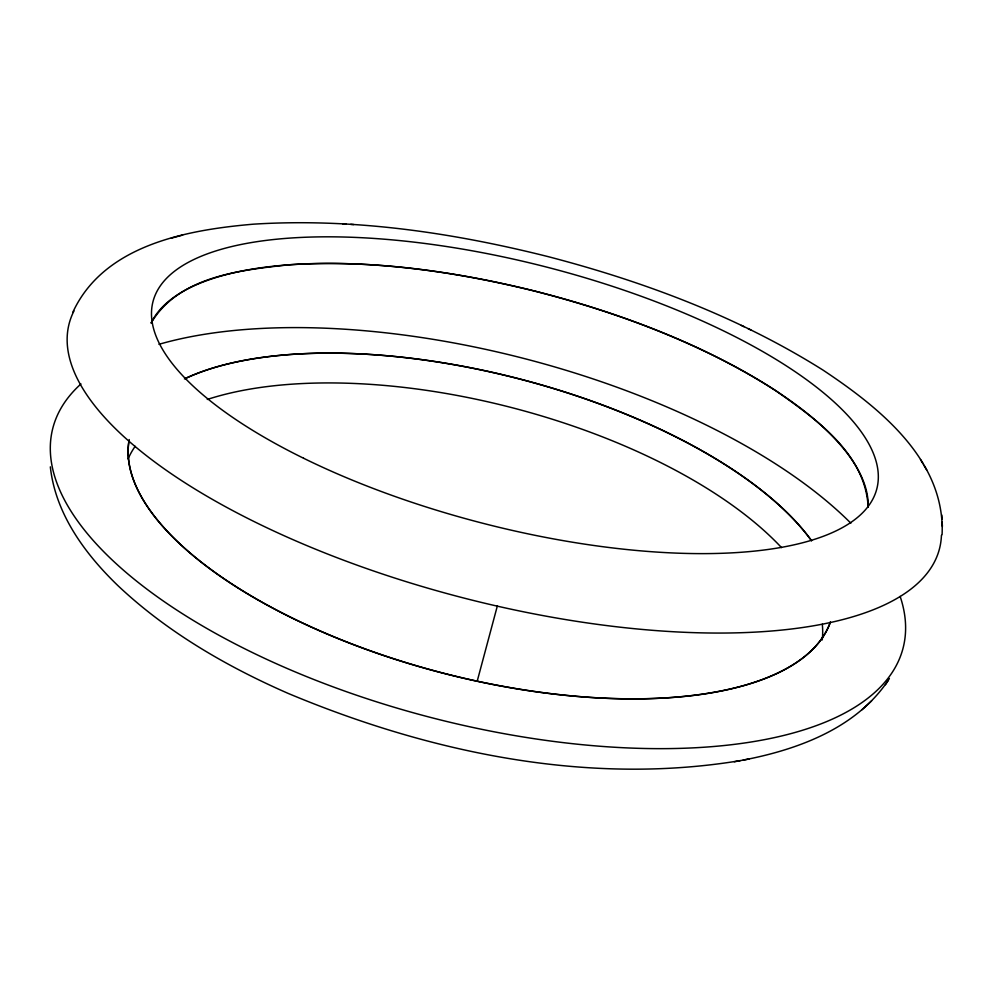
<?xml version="1.0" encoding="UTF-8"?>
<svg xmlns="http://www.w3.org/2000/svg" width="992" height="992" viewBox="0 0 992 992"><rect width="100%" height="100%" fill="white"/><g stroke="black" fill="none" stroke-linecap="round" stroke-linejoin="round"><path stroke-width="1.49" d="M72.701 312.542C103.652 245.024 186.67 229.946 253.208 224.192C352.445 217.88 451.992 232.45 548.08 256.618C644.242 281.691 738.73 317.018 823.1 370.152C879.259 407.526 945.5 460.114 942.078 534.775M868.161 507.247C865.532 453.691 815.684 418.81 775.744 390.687C702.088 343.319 618.847 312.691 534.378 291.003C454.125 271.287 371.045 259.247 288.288 264.864C239.779 270.159 178.858 276.607 151.255 322.76M477.202 681.206L497.389 605.79M743.144 760.108C797.543 749.704 855.984 728.401 888.138 680.487M885.41 684.716L889.402 678.54M861.949 709.776L871.584 700.91M171.194 238.192L182.64 235.092M50.332 466.848C55.403 513.72 84.977 553.908 118.036 585.739C167.251 632.127 226.573 666.438 288.25 693.445C429.61 752.593 587.438 785.924 740.28 760.628M734.291 761.769L749.27 758.942M342.848 223.894L345.972 224.08M350.734 224.378L353.735 224.564M741.334 325.388L744.087 326.703M748.042 328.612L750.894 329.976M920.489 459.556L923.106 463.921M923.986 465.434L926.664 469.873M941.78 514.997L942.016 519.163M942.164 522.214L942.4 526.43M128.08 458.874A359.476 156.81 14.5 0 1 135.172 446.313M207.278 399.454A359.476 156.81 14.5 0 1 430.305 390.922A359.947 157.058 14.5 0 1 646.375 455.675A359.476 156.81 14.5 0 1 781.51 547.609M822.306 624.216A359.476 156.81 14.5 0 1 822.232 639.939M900.141 596.415A439.121 185.454 14.5 0 1 430.838 717.489A439.121 185.454 14.5 0 1 80.96 383.954M158.968 344.311A439.121 185.454 14.5 0 1 428.705 338.632A439.716 185.752 14.5 0 1 690.928 417.706A439.121 185.454 14.5 0 1 850.851 523.193M830.44 622.071A362.502 151.999 14.5 0 1 443.548 673.283A362.502 151.999 14.5 0 1 128.923 441.093M184.413 378.919A362.502 151.999 14.5 0 1 518.692 378.733A362.502 151.999 14.5 0 1 811.58 540.739M830.354 622.034A362.44 151.962 14.5 0 1 441.75 672.774A362.44 151.962 14.5 0 1 129.245 439.555M185.38 378.498A362.44 151.962 14.5 0 1 519.448 378.944A362.44 151.962 14.5 0 1 811.456 540.665M151.106 323.057A371.206 136.685 14.5 0 1 539.722 292.355A371.206 136.685 14.5 0 1 868.149 507.185M941.433 535.308A449.488 166.768 14.5 0 1 462.545 597.705A449.488 166.768 14.5 0 1 73.966 310.967M303.577 458.242A373.823 131.998 14.5 0 0 876.618 489.577A373.823 131.998 14.5 0 0 364.523 237.857A373.823 131.998 14.5 0 0 303.577 458.242"/></g></svg>
